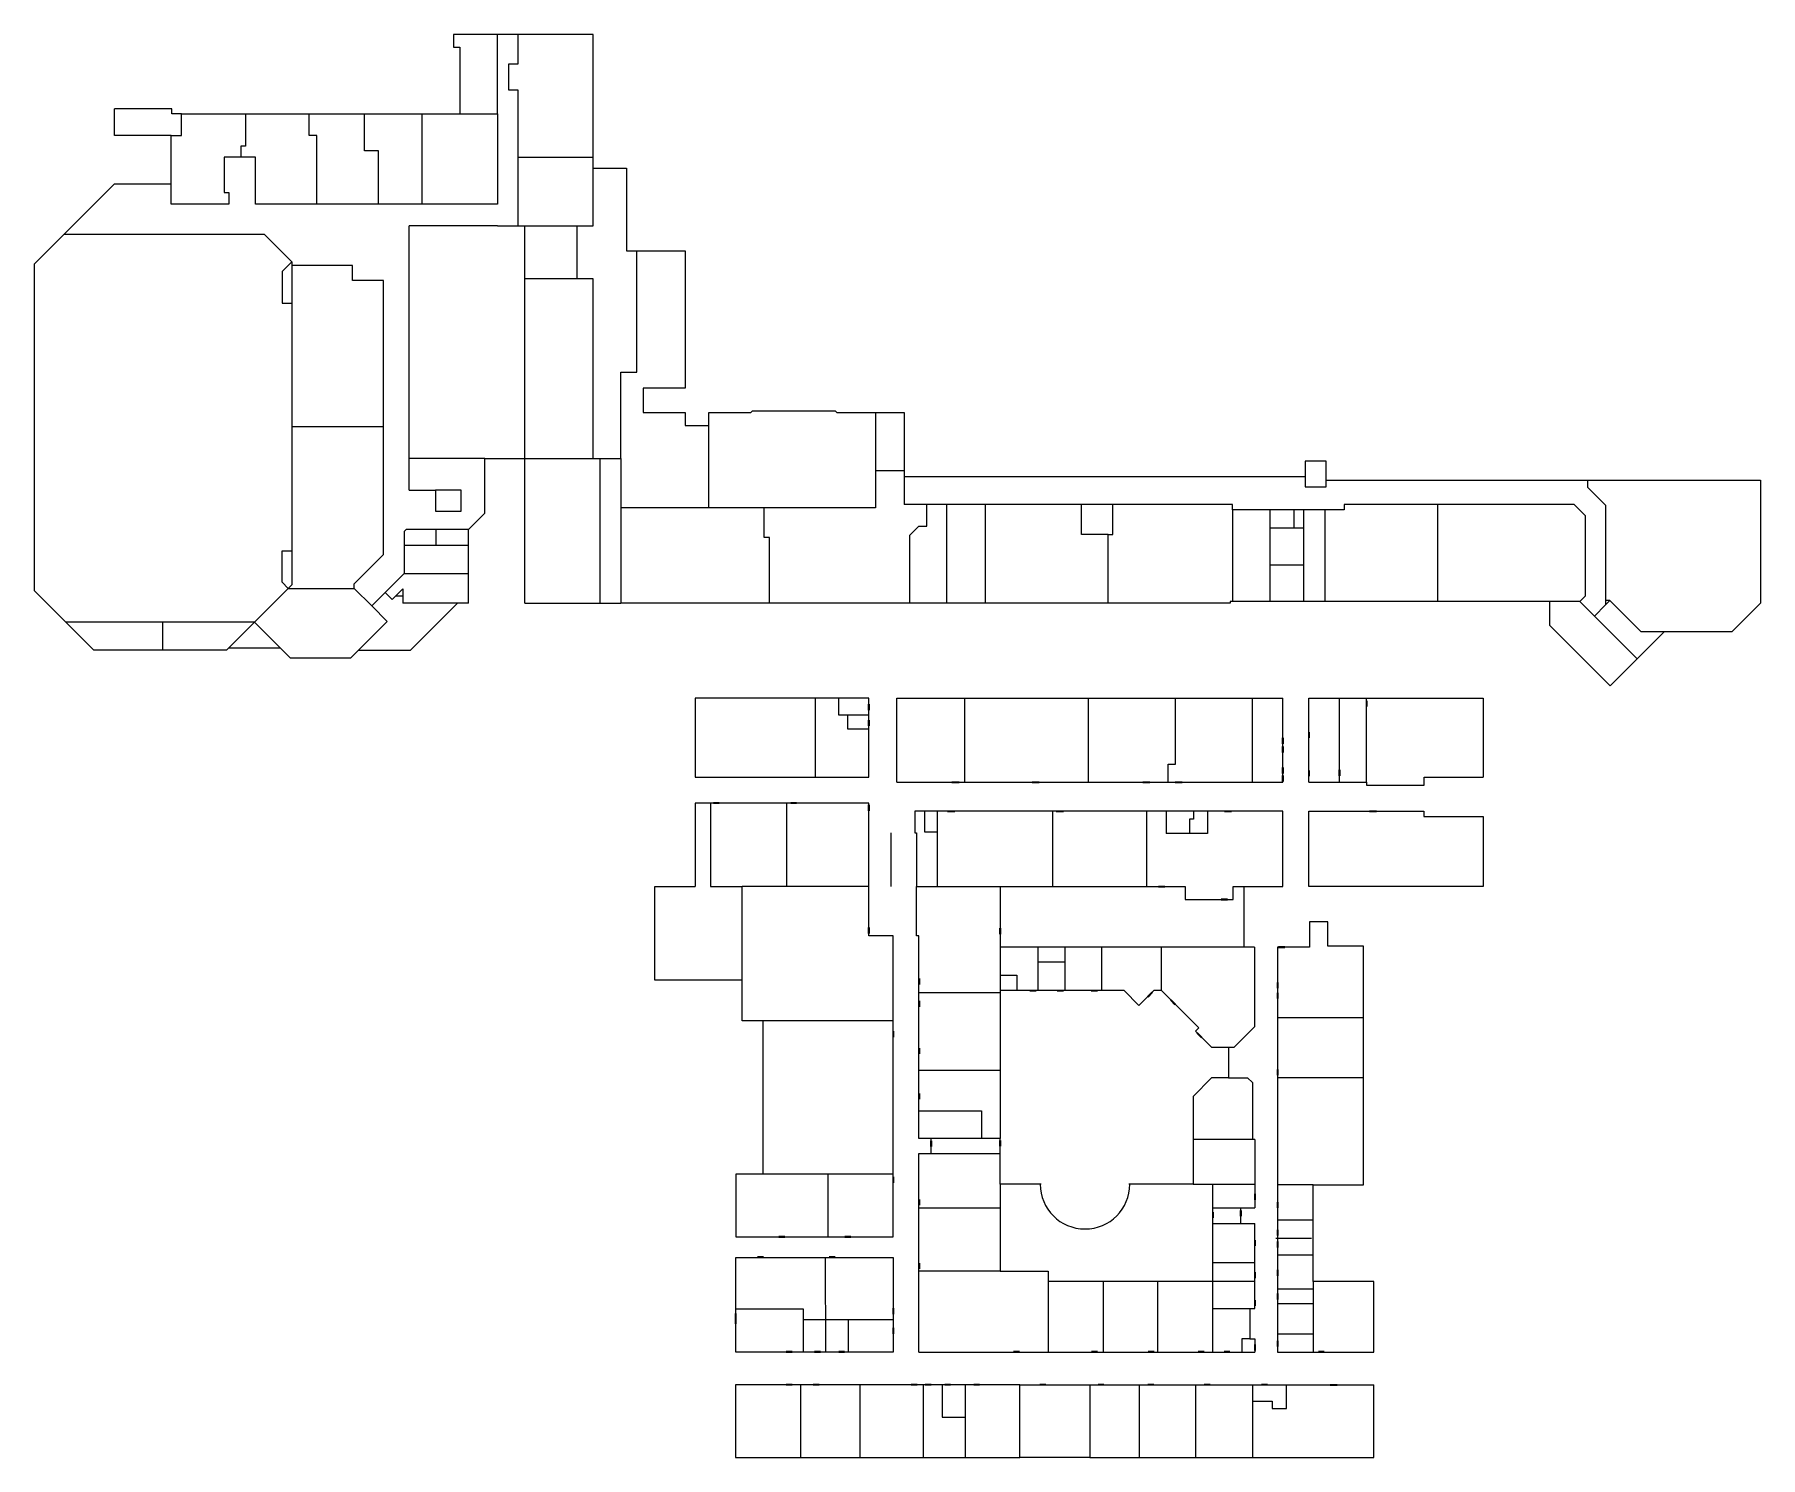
# Model space of a CAD drawing. Header units: inches. Extents: x 0 to 13986, y 0 to 7251.
# Drawn here: x 0 to 8799, y 0 to 7251 of the extents above; entities that cross this region are included whole.
import ezdxf

# ---------------------------------------------------------------- set-up
doc = ezdxf.new("R2010")
doc.units = ezdxf.units.IN
doc.header["$MEASUREMENT"] = 0
doc.layers.add('Rooms', color=3, linetype='Continuous')

msp = doc.modelspace()

# ---------------------------------------------------------------- linework, layer by layer
at = {"layer": 'Rooms', "color": 3}
for p, q in [((2360, 7250.9), (2136, 7250.9)), ((2136, 7250.9), (2136, 7187.3)), ((2464.8, 7250.9), (2360, 7250.9)), ((2360, 6846.4), (2360, 7250.9)), ((2847.5, 7250.9), (2464.8, 7250.9)), ((2464.8, 7250.9), (2464.8, 7100.1)), ((2847.5, 6626.5), (2847.5, 7250.9)), ((2136, 7187.3), (2168.3, 7187.3)), ((2168.3, 7187.3), (2168.3, 6846.4)), ((2464.8, 7100.1), (2416.3, 7100.1)), ((2416.3, 7100.1), (2416.3, 6968.6)), ((2416.3, 6968.6), (2464.8, 6968.6)), ((2464.8, 6968.6), (2464.8, 6626.5)), ((408.6, 6737), (408.6, 6871.5)), ((700.8, 6871.5), (408.6, 6871.5)), ((700.8, 6846.4), (700.8, 6871.5)), ((750, 6846.4), (700.8, 6846.4)), ((750, 6737), (750, 6846.4)), ((750, 6846.4), (1076.2, 6846.4)), ((1076.2, 6846.4), (1076.2, 6682.1)), ((1076.2, 6846.4), (1399.7, 6846.4)), ((1399.7, 6737), (1399.7, 6846.4)), ((1399.7, 6846.4), (1976.4, 6846.4)), ((1682.4, 6657.6), (1682.4, 6846.4)), ((1976.4, 6387.1), (1976.4, 6846.4)), ((1976.4, 6846.4), (2168.3, 6846.4)), ((2168.3, 6846.4), (2360, 6846.4)), ((2360, 6846.4), (2360, 6387.1)), ((697.2, 6737), (408.6, 6737)), ((697.2, 6387.1), (697.2, 6737)), ((697.2, 6737), (750, 6737)), ((1438.7, 6737), (1399.7, 6737)), ((1438.7, 6387.1), (1438.7, 6737)), ((1126.9, 6626.4), (967.5, 6626.4)), ((967.5, 6626.4), (967.5, 6446.5)), ((1076.2, 6682.1), (1052.2, 6682.1)), ((1052.2, 6682.1), (1052.2, 6626.4)), ((1126.9, 6387.1), (1126.9, 6626.4)), ((1754.4, 6657.6), (1682.4, 6657.6)), ((1754.4, 6387.1), (1754.4, 6657.6)), ((2464.8, 6626.5), (2464.8, 6275.8)), ((2464.8, 6626.5), (2847.5, 6626.5)), ((2847.5, 6275.8), (2847.5, 6626.5)), ((2852, 6570), (3017.4, 6570)), ((3017.4, 6570), (3017.4, 6148.5)), ((151.3, 6233.1), (408.6, 6490.4)), ((408.6, 6490.4), (697.2, 6490.4)), ((967.5, 6446.5), (990.5, 6446.5)), ((990.5, 6446.5), (990.5, 6387.1)), ((990.5, 6387.1), (697.2, 6387.1)), ((1438.7, 6387.1), (1126.9, 6387.1)), ((1976.4, 6387.1), (1438.7, 6387.1)), ((2360, 6387.1), (1976.4, 6387.1)), ((2361.2, 6275.8), (1909.9, 6275.8)), ((1909.9, 4929.7), (1909.9, 6275.8)), ((2361.2, 6275.8), (2464.8, 6275.8)), ((2464.8, 6275.8), (2499.8, 6275.8)), ((2499.8, 6006.4), (2499.8, 6275.8)), ((2499.8, 6275.8), (2765.4, 6275.8)), ((2765.4, 6275.8), (2765.4, 6006.4)), ((2765.4, 6275.8), (2847.5, 6275.8)), ((0, 6081.8), (151.3, 6233.1)), ((151.3, 6233.1), (1170.8, 6233.1)), ((1170.8, 6233.1), (1311.3, 6092.6)), ((0, 4416.3), (0, 6081.8)), ((1261.7, 6042.8), (1311.4, 6092.5)), ((1311.3, 6092.6), (1311.3, 4445.9)), ((1621, 6074.6), (1311.3, 6074.6)), ((1621, 5997.6), (1621, 6074.6)), ((3017.4, 6148.5), (3069.9, 6148.5)), ((3069.9, 5530.1), (3069.9, 6148.5)), ((3069.9, 6148.5), (3317.8, 6148.5)), ((3317.8, 6148.5), (3317.8, 5448.6)), ((1261.7, 6042.8), (1261.7, 5882.8)), ((1778.7, 5997.6), (1621, 5997.6)), ((1778.7, 5251.6), (1778.7, 5997.6)), ((2499.8, 5089.7), (2499.8, 6006.4)), ((2765.4, 6006.4), (2499.8, 6006.4)), ((2847.5, 6006.4), (2765.4, 6006.4)), ((2847.5, 5089.7), (2847.5, 6006.4)), ((1261.7, 5882.8), (1311.3, 5882.8)), ((2989.2, 5089.7), (2989.2, 5530.1)), ((2989.2, 5530.1), (3069.9, 5530.1)), ((3317.8, 5448.6), (3102.3, 5448.6)), ((3102.3, 5448.6), (3102.3, 5324.8)), ((3102.3, 5324.8), (3317.8, 5324.8)), ((3317.8, 5324.8), (3317.8, 5258.2)), ((3437.4, 5258.2), (3437.4, 5324.8)), ((3437.4, 5324.8), (3651.3, 5324.8)), ((3651.3, 5324.8), (3659.8, 5333.3)), ((3659.8, 5333.3), (4082.5, 5333.3)), ((4082.5, 5333.3), (4091, 5324.8)), ((4091, 5324.8), (4287.4, 5324.8)), ((4287.4, 5324.8), (4433.4, 5324.8)), ((4287.4, 5324.8), (4287.4, 5029.9)), ((4433.4, 5324.8), (4433.4, 4856.7)), ((1778.7, 5251.6), (1311.3, 5251.6)), ((1778.7, 4601.3), (1778.7, 5251.6)), ((3317.8, 5258.2), (3437.4, 5258.2)), ((3437.4, 4839.7), (3437.4, 5258.2)), ((2295.7, 5089.7), (1909.9, 5089.7)), ((2295.7, 4812), (2295.7, 5089.7)), ((2295.7, 5089.7), (2989.2, 5089.7)), ((2499.8, 4353.2), (2499.8, 5089.7)), ((2883.8, 4353.2), (2883.8, 5089.7)), ((2989.2, 5089.7), (2989.2, 4353.2)), ((4287.4, 5029.9), (4433.4, 5029.9)), ((4287.4, 5029.9), (4287.4, 4839.7)), ((6584.5, 5077.2), (6477.2, 5077.2)), ((6477.2, 5077.2), (6477.2, 4999.4)), ((6584.5, 4946.5), (6584.5, 5077.2)), ((1909.9, 4929.7), (2044.6, 4929.7)), ((2097.5, 4929.7), (2044.6, 4929.7)), ((2044.6, 4929.7), (2044.6, 4822.3)), ((2175.3, 4929.7), (2097.5, 4929.7)), ((2175.3, 4822.3), (2175.3, 4929.7)), ((4433.4, 4999.4), (6477.2, 4999.4)), ((6477.2, 4999.4), (6477.2, 4946.5)), ((6477.2, 4946.5), (6584.5, 4946.5)), ((6584.5, 4980.7), (7917.7, 4980.7)), ((7917.7, 4980.7), (7917.7, 4944.5)), ((7917.7, 4980.7), (8799.2, 4980.7)), ((7917.7, 4944.5), (8009.7, 4852.5)), ((8799.2, 4980.7), (8799.2, 4352.7)), ((3437.4, 4839.7), (2989.2, 4839.7)), ((4287.4, 4839.7), (3437.4, 4839.7)), ((3720.5, 4687.2), (3720.5, 4839.7)), ((6107.2, 4856.7), (4433.4, 4856.7)), ((4549.4, 4745), (4549.4, 4856.7)), ((4649, 4856.7), (4649, 4353.2)), ((4847, 4856.7), (4847, 4353.2)), ((5338.3, 4702.5), (5338.3, 4856.7)), ((5497.7, 4702.5), (5497.7, 4856.7)), ((6107.2, 4829.1), (6107.2, 4856.7)), ((7849, 4856.7), (6676.8, 4856.7)), ((6676.8, 4856.7), (6676.8, 4829.1)), ((7152, 4856.7), (7152, 4361.2)), ((7907.5, 4798.2), (7849, 4856.7)), ((8009.7, 4852.5), (8009.7, 4345.1)), ((2044.6, 4822.3), (2175.3, 4822.3)), ((2211.7, 4728), (2295.7, 4812)), ((6676.8, 4829.1), (6107.2, 4829.1)), ((6107.2, 4829.1), (6107.2, 4361.2)), ((6298.1, 4829.1), (6298.1, 4361.2)), ((6421.7, 4737.5), (6421.7, 4829.1)), ((6470.2, 4829.1), (6470.2, 4361.2)), ((6578.2, 4829.1), (6578.2, 4361.2)), ((7907.5, 4390.2), (7907.5, 4798.2)), ((1894.8, 4728), (1884.9, 4718.1)), ((1884.9, 4718.1), (1884.9, 4504.9)), ((2211.7, 4728), (1894.8, 4728)), ((2048.3, 4648.4), (2048.3, 4728)), ((2211.7, 4353.2), (2211.7, 4728)), ((3747.4, 4687.2), (3720.5, 4687.2)), ((3747.4, 4353.2), (3747.4, 4687.2)), ((4461.9, 4699.1), (4507.9, 4745)), ((4461.9, 4353.2), (4461.9, 4699.1)), ((4507.9, 4745), (4549.4, 4745)), ((5473.3, 4702.5), (5338.3, 4702.5)), ((5473.3, 4353.2), (5473.3, 4702.5)), ((5473.3, 4702.5), (5497.7, 4702.5)), ((6298.1, 4737.5), (6470.2, 4737.5)), ((1261.7, 4460.3), (1261.7, 4620.3)), ((1261.7, 4620.3), (1311.3, 4620.3)), ((1629.7, 4452.3), (1778.7, 4601.3)), ((1884.9, 4648.4), (2211.7, 4648.4)), ((1884.9, 4504.9), (1719, 4339)), ((1884.9, 4504.9), (2211.7, 4504.9)), ((6298.1, 4548.2), (6470.2, 4548.2)), ((160.2, 4256.1), (0, 4416.3)), ((1121.6, 4256.1), (1311.3, 4445.9)), ((1261.7, 4460.3), (1293.7, 4428.3)), ((1293.7, 4428.3), (1629.7, 4428.3)), ((1629.7, 4428.3), (1629.7, 4452.3)), ((1629.7, 4428.3), (1719, 4339)), ((1787.1, 4407), (1822.7, 4371.4)), ((1822.7, 4371.4), (1876.9, 4425.5)), ((1876.9, 4425.5), (1876.9, 4353.2)), ((1719, 4339), (1798.1, 4259.9)), ((1841.4, 4390), (1876.9, 4390)), ((2156.1, 4353.2), (1876.9, 4353.2)), ((2156.1, 4353.2), (1915.3, 4112.3)), ((2211.7, 4353.2), (2156.1, 4353.2)), ((2499.8, 4353.2), (2883.8, 4353.2)), ((2883.8, 4353.2), (2989.2, 4353.2)), ((6096.1, 4353.2), (2989.2, 4353.2)), ((7878.5, 4361.2), (6096.1, 4361.2)), ((6096.1, 4361.2), (6096.1, 4353.2)), ((7722.9, 4361.2), (7722.9, 4241.7)), ((7878.5, 4361.2), (7907.5, 4390.2)), ((8169.8, 4069.9), (7878.5, 4361.2)), ((8009.7, 4345.1), (7952.2, 4287.6)), ((8031.1, 4366.5), (8009.7, 4345.1)), ((8031.1, 4366.5), (8009.7, 4366.5)), ((8190.1, 4207.5), (8031.1, 4366.5)), ((8799.2, 4352.7), (8654, 4207.5)), ((1121.6, 4256.1), (160.2, 4256.1)), ((302.4, 4113.9), (160.2, 4256.1)), ((653.7, 4113.9), (653.7, 4256.1)), ((1121.6, 4256.1), (979.4, 4113.9)), ((1305.1, 4072.6), (1121.6, 4256.1)), ((1798.1, 4259.9), (1650.5, 4112.3)), ((7722.9, 4241.7), (8032.2, 3932.3)), ((8032.2, 3932.3), (8307.4, 4207.5)), ((8307.4, 4207.5), (8190.1, 4207.5)), ((8654, 4207.5), (8307.4, 4207.5)), ((979.4, 4113.9), (302.4, 4113.9)), ((992.4, 4126.3), (1251.4, 4126.3)), ((1610.7, 4072.6), (1305.1, 4072.6)), ((1650.5, 4112.3), (1610.7, 4072.6)), ((1915.3, 4112.3), (1650.5, 4112.3)), ((4252.8, 3869), (3368.2, 3869)), ((3368.2, 3869), (3368.2, 3466.1)), ((3982.2, 3466.1), (3982.2, 3869)), ((4099.8, 3782.6), (4099.8, 3869)), ((4252.8, 3466.1), (4252.8, 3869)), ((4396, 3441.1), (4396, 3869)), ((4396, 3869), (6363.5, 3869)), ((4742.3, 3441.1), (4742.3, 3869)), ((5374.1, 3441.1), (5374.1, 3869)), ((5816.8, 3532.8), (5816.8, 3869)), ((6209.9, 3441.1), (6209.9, 3869)), ((6363.5, 3441.1), (6363.5, 3869)), ((6496.3, 3441.1), (6496.3, 3869)), ((6496.3, 3869), (7385.4, 3869)), ((6652.4, 3441.1), (6652.4, 3869)), ((6790.7, 3441.1), (6790.7, 3869)), ((7385.4, 3869), (7385.4, 3466)), ((4252.8, 3782.6), (4099.8, 3782.6)), ((4146.7, 3711.6), (4146.7, 3782.6)), ((4252.8, 3711.6), (4146.7, 3711.6)), ((5779.9, 3441.1), (5779.9, 3532.8)), ((5779.9, 3532.8), (5816.8, 3532.8)), ((3368.2, 3466.1), (4252.8, 3466.1)), ((4396, 3441.1), (4742.3, 3441.1)), ((4742.3, 3441.1), (5374.1, 3441.1)), ((5374.1, 3441.1), (5779.9, 3441.1)), ((5779.9, 3441.1), (6209.9, 3441.1)), ((6209.9, 3441.1), (6363.5, 3441.1)), ((6496.3, 3441.1), (6652.4, 3441.1)), ((6652.4, 3441.1), (6790.7, 3441.1)), ((6790.7, 3441.1), (6790.7, 3426.2)), ((7085.1, 3426.2), (7085.1, 3466)), ((7085.1, 3466), (7385.4, 3466)), ((6790.7, 3426.2), (7085.1, 3426.2)), ((3446.5, 3333.6), (3368.2, 3333.6)), ((3368.2, 3333.6), (3368.2, 2909.2)), ((4252.8, 3333.6), (3446.5, 3333.6)), ((3446.5, 3333.6), (3446.5, 2909.2)), ((3833.7, 3333.6), (3833.7, 2909.2)), ((4252.8, 2909.2), (4252.8, 3333.6)), ((4537.1, 3292.9), (4487.4, 3292.9)), ((4487.4, 3292.9), (4487.4, 3182.3)), ((4602.3, 3292.9), (4537.1, 3292.9)), ((4537.1, 3292.9), (4537.1, 3188.6)), ((5189.3, 3292.9), (4602.3, 3292.9)), ((4602.3, 3292.9), (4602.3, 2909.2)), ((5668.9, 3292.9), (5189.3, 3292.9)), ((5189.3, 3292.9), (5189.3, 2909.2)), ((5769, 3292.9), (5668.9, 3292.9)), ((5668.9, 3292.9), (5668.9, 2909.2)), ((5909.5, 3292.9), (5769, 3292.9)), ((5769, 3292.9), (5769, 3180.1)), ((5980.6, 3292.9), (5909.5, 3292.9)), ((5909.5, 3292.9), (5909.5, 3252.6)), ((6211.8, 3292.9), (5980.6, 3292.9)), ((5980.6, 3292.9), (5980.6, 3180.1)), ((6363.5, 3292.9), (6211.8, 3292.9)), ((6363.5, 2909.2), (6363.5, 3292.9)), ((6496.3, 2909.2), (6496.3, 3292.9)), ((6496.3, 3292.9), (7083.1, 3292.9)), ((7083.1, 3292.9), (7083.1, 3265.9)), ((7083.1, 3265.9), (7385.4, 3265.9)), ((7385.4, 3265.9), (7385.4, 2909.2)), ((4367.2, 2909.2), (4367.2, 3183.6)), ((4487.4, 3182.3), (4497.3, 3182.3)), ((4497.3, 3182.3), (4497.3, 2909.2)), ((4537.1, 3188.6), (4602.3, 3188.6)), ((5980.6, 3180.1), (5769, 3180.1)), ((5909.5, 3252.6), (5887.8, 3252.6)), ((5887.8, 3252.6), (5887.8, 3180.1)), ((3162.5, 2432.4), (3162.5, 2909.2)), ((3162.5, 2909.2), (3368.2, 2909.2)), ((3446.5, 2909.2), (3607.2, 2909.2)), ((4252.8, 2909.2), (3607.2, 2909.2)), ((3607.2, 2224.7), (3607.2, 2909.2)), ((4252.8, 2658.3), (4252.8, 2909.2)), ((4497.3, 2658.3), (4497.3, 2909.2)), ((4497.3, 2909.2), (4922.4, 2909.2)), ((4922.4, 2909.2), (4922.4, 2607.9)), ((4922.4, 2909.2), (5188.1, 2909.2)), ((5188.1, 2909.2), (5670.1, 2909.2)), ((5670.1, 2909.2), (5866.6, 2909.2)), ((5866.6, 2909.2), (5866.6, 2843.8)), ((6111.6, 2843.8), (6111.6, 2909.2)), ((6111.6, 2909.2), (6165.8, 2909.2)), ((6165.8, 2909.2), (6363.5, 2909.2)), ((6165.8, 2909.2), (6165.8, 2601)), ((7385.4, 2909.2), (6496.3, 2909.2)), ((5866.6, 2843.8), (6111.6, 2843.8)), ((6593.8, 2729.8), (6499.5, 2729.8)), ((6499.5, 2729.8), (6499.5, 2601)), ((6593.8, 2606.2), (6593.8, 2729.8)), ((4377.7, 2658.3), (4252.8, 2658.3)), ((4377.7, 2224.7), (4377.7, 2658.3)), ((4509.2, 2658.3), (4497.3, 2658.3)), ((4509.2, 2371.5), (4509.2, 2658.3)), ((4922.4, 2607.9), (4922.4, 2367.8)), ((6219.2, 2601), (4922.4, 2601)), ((5116.9, 2525.5), (5116.9, 2601)), ((5255.2, 2525.5), (5255.2, 2601)), ((5440.8, 2379.1), (5440.8, 2601)), ((5744.9, 2379.1), (5744.9, 2601)), ((6219.2, 2601), (6219.2, 2193.6)), ((6499.5, 2601), (6336.8, 2601)), ((6336.8, 2601), (6336.8, 537.4)), ((6776.2, 2606.2), (6593.8, 2606.2)), ((6776.2, 1389.7), (6776.2, 2606.2)), ((5116.9, 2379.1), (5116.9, 2525.5)), ((5116.9, 2525.5), (5255.2, 2525.5)), ((5255.2, 2379.1), (5255.2, 2525.5)), ((3607.2, 2432.4), (3162.5, 2432.4)), ((4922.4, 2457.2), (5007.5, 2457.2)), ((5554.4, 2379.1), (4922.4, 2379.1)), ((5007.5, 2457.2), (5007.5, 2379.1)), ((5630.8, 2302.7), (5554.4, 2379.1)), ((5707.2, 2379.1), (5630.8, 2302.7)), ((5744.9, 2379.1), (5707.2, 2379.1)), ((5935.2, 2188.7), (5744.9, 2379.1)), ((4509.2, 1972.5), (4509.2, 2371.5)), ((4922.4, 2367.8), (4509.2, 2367.8)), ((4922.4, 2367.8), (4922.4, 1972)), ((3713.1, 2224.7), (3607.2, 2224.7)), ((4377.7, 2224.7), (3713.1, 2224.7)), ((3713.1, 2224.7), (3713.1, 1443.9)), ((4377.7, 1443.9), (4377.7, 2224.7)), ((6336.8, 2241.3), (6776.2, 2241.3)), ((5918.5, 2172), (5935.2, 2188.7)), ((6001.3, 2089.1), (5918.5, 2172)), ((6219.2, 2193.6), (6114.7, 2089.1)), ((6086.3, 2089.1), (6001.3, 2089.1)), ((6114.7, 2089.1), (6086.3, 2089.1)), ((6086.3, 2089.1), (6086.3, 1934.5)), ((4509.2, 1766.6), (4509.2, 1972.5)), ((4922.4, 1972), (4509.2, 1972)), ((4922.4, 1972), (4922.4, 1626)), ((6336.8, 1936.5), (6776.2, 1936.5)), ((6001, 1934.5), (5906.3, 1839.7)), ((6086.3, 1934.5), (6001, 1934.5)), ((6086.3, 1934.5), (6184.8, 1934.5)), ((6184.8, 1934.5), (6208.8, 1910.5)), ((6208.8, 1910.5), (6208.8, 1620.8)), ((4509.2, 1626), (4509.2, 1766.6)), ((4509.2, 1766.6), (4828.1, 1766.6)), ((4828.1, 1766.6), (4828.1, 1626)), ((5906.3, 1839.7), (5906.3, 1620.8)), ((4922.4, 1626), (4509.2, 1626)), ((4570.5, 1548.4), (4570.5, 1626)), ((4922.4, 1392.6), (4922.4, 1626)), ((6221.1, 1620.8), (5906.3, 1620.8)), ((5906.3, 1620.8), (5906.3, 1392.6)), ((6221.1, 1620.8), (6221.1, 1271.3)), ((4509.2, 1272.8), (4509.2, 1548.4)), ((4509.2, 1548.4), (4570.5, 1548.4)), ((4570.5, 1548.4), (4922.4, 1548.4)), ((4377.7, 1443.9), (3575.6, 1443.9)), ((3575.6, 1443.9), (3575.6, 1123.5)), ((4044, 1443.9), (4044, 1123.5)), ((4377.7, 1123.5), (4377.7, 1443.9)), ((5132.1, 1392.6), (4922.4, 1392.6)), ((4922.4, 1392.6), (4922.4, 949.9)), ((5906.3, 1392.6), (5579, 1392.6)), ((5906.3, 1392.6), (6221.1, 1392.6)), ((6007, 537.4), (6007, 1392.6)), ((6519.4, 1389.7), (6336.8, 1389.7)), ((6519.4, 897), (6519.4, 1389.7)), ((6519.4, 1389.7), (6776.2, 1389.7)), ((4509.2, 949.9), (4509.2, 1272.8)), ((4509.2, 1272.8), (4922.4, 1272.8)), ((6007, 1271.3), (6221.1, 1271.3)), ((6149.1, 1271.3), (6149.1, 1191.9)), ((6007, 1191.9), (6221.1, 1191.9)), ((6221.1, 758.3), (6221.1, 1191.9)), ((6336.8, 1211.5), (6519.4, 1211.5)), ((3575.6, 1123.5), (4377.7, 1123.5)), ((6327.8, 1117.6), (6510.3, 1117.6)), ((3575.6, 757.3), (3575.6, 1019.6)), ((3575.6, 1019.6), (4030.3, 1019.6)), ((4030.3, 1019.6), (4377.7, 1019.6)), ((4030.3, 1019.6), (4031.9, 537.4)), ((4377.7, 1019.6), (4377.7, 537.4)), ((6007, 993.7), (6221.1, 993.7)), ((6336.8, 1032.8), (6519.4, 1032.8)), ((4509.2, 537.4), (4509.2, 949.9)), ((4922.4, 949.9), (4509.2, 949.9)), ((4922.4, 949.9), (5167.7, 949.9)), ((5167.7, 949.9), (5167.7, 537.4)), ((5167.7, 898.7), (6221.1, 898.7)), ((5449.5, 537.4), (5449.5, 898.7)), ((5726.2, 537.4), (5726.2, 898.7)), ((6828.4, 897), (6519.4, 897)), ((6519.4, 897), (6519.4, 537.4)), ((6828.4, 537.4), (6828.4, 897)), ((6519.4, 857), (6336.8, 857)), ((3575.6, 537.4), (3575.6, 757.3)), ((3575.6, 757.3), (3919.3, 757.3)), ((3919.3, 757.3), (3919.3, 537.4)), ((6007, 758.3), (6221.1, 758.3)), ((6195.3, 758.3), (6195.3, 604.6)), ((6519.4, 782.9), (6336.8, 782.9)), ((3919.3, 703.1), (4377.7, 703.1)), ((4148.5, 703.1), (4148.5, 537.4)), ((6519.4, 628.7), (6336.8, 628.7)), ((3920.3, 537.4), (3575.6, 537.4)), ((4031.9, 537.4), (3920.3, 537.4)), ((4151, 537.4), (4031.9, 537.4)), ((4377.7, 537.4), (4151, 537.4)), ((4509.2, 537.4), (6221.1, 537.4)), ((6195.3, 604.6), (6154.8, 604.6)), ((6154.8, 604.6), (6154.8, 537.4)), ((6195.3, 604.6), (6221.1, 604.6)), ((6221.1, 604.6), (6221.1, 537.4)), ((6336.8, 537.4), (6828.4, 537.4)), ((5023.6, 370.1), (3573.5, 370.1)), ((3573.5, 370.1), (3573.5, 0)), ((3904.6, 370.1), (3904.6, 0)), ((4207.6, 370.1), (4207.6, 0)), ((4529.8, 370.1), (4529.8, 0)), ((4627.5, 370.1), (4627.5, 204.6)), ((4745.1, 370.1), (4745.1, 0)), ((5023.6, 370.1), (5115.4, 370.1)), ((5023.6, 0), (5023.6, 370.1)), ((5115.4, 370.1), (5379.4, 370.1)), ((5379.4, 370.1), (5379.4, 0)), ((5379.4, 370.1), (6489.1, 370.1)), ((5631.6, 370.1), (5631.6, 0)), ((5919.4, 370.1), (5919.4, 0)), ((6210.3, 370.1), (6210.3, 0)), ((6382.2, 248.7), (6382.2, 370.1)), ((6489.1, 370.1), (6555.2, 370.1)), ((6555.2, 370.1), (6828.4, 370.1)), ((6828.4, 0), (6828.4, 370.1)), ((6210.3, 287), (6309.8, 287)), ((6309.8, 287), (6309.8, 248.7)), ((4627.5, 204.6), (4745.1, 204.6)), ((6309.8, 248.7), (6382.2, 248.7)), ((3573.5, 0), (5023.6, 0)), ((5379.4, 0), (5023.6, 0)), ((5379.4, 0), (6828.4, 0))]:
    msp.add_line(p, q, dxfattribs=at)
at = {"layer": 'Rooms', "color": 1}
for p, q in [((4250.8, 3838.1), (4250.8, 3808.2)), ((4254.8, 3838.1), (4254.8, 3808.2)), ((6788.7, 3856.2), (6788.7, 3826.2)), ((6792.7, 3856.2), (6792.7, 3826.2)), ((4250.8, 3757.9), (4250.8, 3727.9)), ((4254.8, 3757.9), (4254.8, 3727.9)), ((6494.3, 3696.4), (6494.3, 3666.5)), ((6498.3, 3696.4), (6498.3, 3666.5)), ((6361.5, 3667.3), (6361.5, 3637.3)), ((6361.5, 3622.6), (6361.5, 3592.6)), ((6365.5, 3667.3), (6365.5, 3637.3)), ((6365.5, 3622.6), (6365.5, 3592.6)), ((4677.3, 3443.1), (4713.3, 3443.1)), ((4677.3, 3439.1), (4713.3, 3439.1)), ((5086, 3443.1), (5122, 3443.1)), ((5086, 3439.1), (5122, 3439.1)), ((5649.7, 3443.1), (5685.7, 3443.1)), ((5649.7, 3439.1), (5685.7, 3439.1)), ((5815.6, 3443.1), (5851.6, 3443.1)), ((5815.6, 3439.1), (5851.6, 3439.1)), ((6361.5, 3516), (6361.5, 3486.1)), ((6361.5, 3474.8), (6361.5, 3444.9)), ((6365.5, 3516), (6365.5, 3486.1)), ((6365.5, 3474.8), (6365.5, 3444.9)), ((6494.3, 3501.1), (6494.3, 3471.1)), ((6498.3, 3501.1), (6498.3, 3471.1)), ((6650.4, 3504), (6650.4, 3474)), ((6654.4, 3504), (6654.4, 3474)), ((3491.1, 3335.6), (3461.1, 3335.6)), ((3491.1, 3331.6), (3461.1, 3331.6)), ((3885.2, 3335.6), (3855.2, 3335.6)), ((3885.2, 3331.6), (3855.2, 3331.6)), ((4250.8, 3325.8), (4250.8, 3295.8)), ((4254.8, 3325.8), (4254.8, 3295.8)), ((4655.3, 3294.9), (4691.3, 3294.9)), ((4655.3, 3290.9), (4691.3, 3290.9)), ((5209.3, 3294.9), (5245.3, 3294.9)), ((5209.3, 3290.9), (5245.3, 3290.9)), ((6066.1, 3294.9), (6102.1, 3294.9)), ((6066.1, 3290.9), (6102.1, 3290.9)), ((6805.9, 3294.9), (6841.9, 3294.9)), ((6805.9, 3290.9), (6841.9, 3290.9)), ((5730, 2911.2), (5762, 2911.2)), ((5730, 2907.2), (5762, 2907.2)), ((6050.1, 2845.8), (6082.1, 2845.8)), ((6050.1, 2841.8), (6082.1, 2841.8)), ((4250.8, 2700.3), (4250.8, 2670.3)), ((4254.8, 2700.3), (4254.8, 2670.3)), ((4920.4, 2697.4), (4920.4, 2667.4)), ((4924.4, 2697.4), (4924.4, 2667.4)), ((6342.1, 2603), (6374.1, 2603)), ((6342.1, 2599), (6374.1, 2599)), ((4507.2, 2440.2), (4507.2, 2410.3)), ((4511.2, 2440.2), (4511.2, 2410.3)), ((5074.1, 2381.1), (5106.1, 2381.1)), ((5074.1, 2377.1), (5106.1, 2377.1)), ((5214.1, 2381.1), (5246.1, 2381.1)), ((5214.1, 2377.1), (5246.1, 2377.1)), ((5387.8, 2381.1), (5419.8, 2381.1)), ((5387.8, 2377.1), (5419.8, 2377.1)), ((6334.8, 2421), (6334.8, 2391.1)), ((6338.8, 2421), (6338.8, 2391.1)), ((4507.2, 2326.7), (4507.2, 2296.7)), ((4511.2, 2326.7), (4511.2, 2296.7)), ((5674.3, 2349), (5696.9, 2371.7)), ((5677.1, 2346.2), (5699.8, 2368.8)), ((5791.3, 2329.8), (5814, 2307.2)), ((5794.2, 2332.6), (5816.8, 2310)), ((6334.8, 2368.2), (6334.8, 2338.2)), ((6338.8, 2368.2), (6338.8, 2338.2)), ((4375.7, 2172.1), (4375.7, 2142.1)), ((4379.7, 2172.1), (4379.7, 2142.1)), ((5926.1, 2161.5), (5948.7, 2138.9)), ((5928.9, 2164.4), (5951.5, 2141.7)), ((4507.2, 2086.1), (4507.2, 2056.1)), ((4511.2, 2086.1), (4511.2, 2056.1)), ((6334.8, 1977.5), (6334.8, 1947.5)), ((6338.8, 1977.5), (6338.8, 1947.5)), ((4507.2, 1855.4), (4507.2, 1825.4)), ((4511.2, 1855.4), (4511.2, 1825.4)), ((4568.5, 1614.2), (4568.5, 1584.2)), ((4572.5, 1614.2), (4572.5, 1584.2)), ((4920.4, 1615.4), (4920.4, 1585.5)), ((4924.4, 1615.4), (4924.4, 1585.5)), ((4375.7, 1430), (4375.7, 1400)), ((4379.7, 1430), (4379.7, 1400)), ((6219.1, 1343), (6219.1, 1313.1)), ((6223.1, 1343), (6223.1, 1313.1)), ((4507.2, 1315.2), (4507.2, 1285.2)), ((4511.2, 1315.2), (4511.2, 1285.2)), ((6005, 1250.5), (6005, 1220.5)), ((6009, 1250.5), (6009, 1220.5)), ((6147.1, 1259), (6147.1, 1229)), ((6151.1, 1259), (6151.1, 1229)), ((6334.8, 1301.4), (6334.8, 1271.5)), ((6338.8, 1301.4), (6338.8, 1271.5)), ((6334.8, 1160.4), (6334.8, 1130.4)), ((6338.8, 1160.4), (6338.8, 1130.4)), ((3824.4, 1125.5), (3794.4, 1125.5)), ((3824.4, 1121.5), (3794.4, 1121.5)), ((4161, 1125.5), (4131, 1125.5)), ((4161, 1121.5), (4131, 1121.5)), ((6219.1, 1107.9), (6219.1, 1077.9)), ((6223.1, 1107.9), (6223.1, 1077.9)), ((6334.8, 1100.7), (6334.8, 1070.7)), ((6338.8, 1100.7), (6338.8, 1070.7)), ((3715.8, 1021.6), (3685.8, 1021.6)), ((3715.8, 1017.6), (3685.8, 1017.6)), ((4081, 1021.6), (4051, 1021.6)), ((4081, 1017.6), (4051, 1017.6)), ((4507.2, 990.4), (4507.2, 960.4)), ((4511.2, 990.4), (4511.2, 960.4)), ((6219.1, 944.5), (6219.1, 914.5)), ((6223.1, 944.5), (6223.1, 914.5)), ((6334.8, 955.8), (6334.8, 925.8)), ((6338.8, 955.8), (6338.8, 925.8)), ((6219.1, 802.3), (6219.1, 772.4)), ((6223.1, 802.3), (6223.1, 772.4)), ((6334.8, 835.4), (6334.8, 805.4)), ((6338.8, 835.4), (6338.8, 805.4)), ((3573.6, 681.1), (3573.6, 733.1)), ((3577.6, 681.1), (3577.6, 733.1)), ((4375.7, 760.2), (4375.7, 730.2)), ((4379.7, 760.2), (4379.7, 730.2)), ((4375.7, 660.6), (4375.7, 630.6)), ((4379.7, 660.6), (4377.7, 660.6)), ((4379.7, 660.6), (4379.7, 630.6)), ((3861.8, 539.4), (3831.8, 539.4)), ((3861.8, 535.4), (3831.8, 535.4)), ((4006.7, 539.4), (3976.7, 539.4)), ((4006.7, 535.4), (3976.7, 535.4)), ((4130.2, 539.4), (4100.2, 539.4)), ((4130.2, 535.4), (4100.2, 535.4)), ((5021.7, 539.4), (4991.7, 539.4)), ((5021.7, 535.4), (4991.7, 535.4)), ((5419.2, 539.4), (5389.2, 539.4)), ((5419.2, 535.4), (5389.2, 535.4)), ((5707.9, 539.4), (5677.9, 539.4)), ((5707.9, 535.4), (5677.9, 535.4)), ((5962.5, 539.4), (5932.5, 539.4)), ((5962.5, 535.4), (5932.5, 535.4)), ((6094.3, 539.4), (6064.3, 539.4)), ((6094.3, 535.4), (6064.3, 535.4)), ((6219.1, 575.8), (6219.1, 545.9)), ((6223.1, 575.8), (6223.1, 545.9)), ((6334.8, 595.1), (6334.8, 565.1)), ((6338.8, 595.1), (6338.8, 565.1)), ((6575.2, 539.4), (6545.2, 539.4)), ((6575.2, 535.4), (6545.2, 535.4)), ((3861.8, 372.1), (3831.8, 372.1)), ((3861.8, 368.1), (3831.8, 368.1)), ((3999.8, 372.1), (3969.8, 372.1)), ((3999.8, 368.1), (3969.8, 368.1)), ((4500, 372.1), (4470, 372.1)), ((4500, 368.1), (4470, 368.1)), ((4571, 372.1), (4541, 372.1)), ((4571, 368.1), (4541, 368.1)), ((4670.1, 372.1), (4640.1, 372.1)), ((4670.1, 368.1), (4640.1, 368.1)), ((4818.5, 372.1), (4788.5, 372.1)), ((4818.5, 368.1), (4788.5, 368.1)), ((5155.9, 372.1), (5125.9, 372.1)), ((5155.9, 368.1), (5125.9, 368.1)), ((5451.9, 372.1), (5421.9, 372.1)), ((5451.9, 368.1), (5421.9, 368.1)), ((5706.3, 372.1), (5676.3, 372.1)), ((5706.3, 368.1), (5676.3, 368.1)), ((5993.3, 372.1), (5963.3, 372.1)), ((5993.3, 368.1), (5963.3, 368.1)), ((6285.5, 372.1), (6255.5, 372.1)), ((6285.5, 368.1), (6255.5, 368.1)), ((6605.3, 372.1), (6641.3, 372.1)), ((6605.3, 368.1), (6641.3, 368.1))]:
    msp.add_line(p, q, dxfattribs=at)
at = {"layer": 'Rooms', "color": 3}
msp.add_arc((5355.6, 1392.6), 228.4, 180, 0, dxfattribs=at)

doc.saveas('drawing.dxf')
